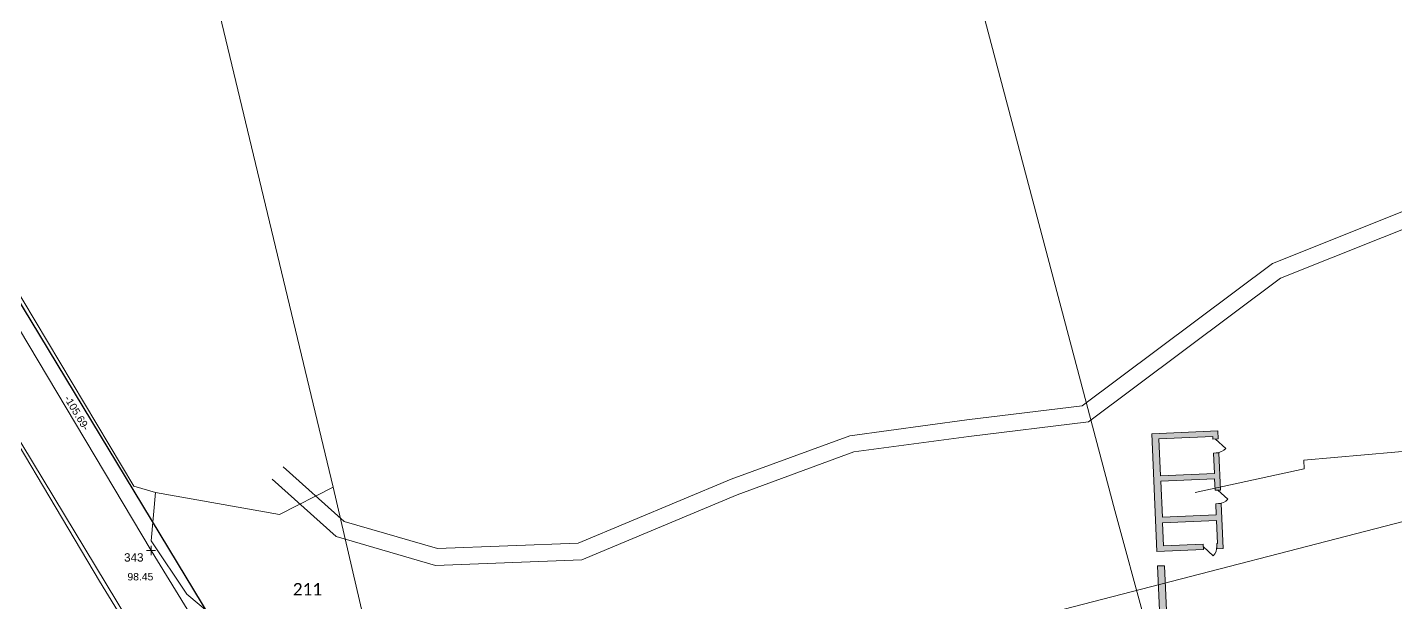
# Model space of a CAD drawing. Header units: metres. Extents: x 113120 to 240396, y 120329 to 242116.
# Drawn here: x 116940.5 to 117029.3, y 121073.6 to 121110.9 of the extents above; entities that cross this region are included whole.
import ezdxf
from ezdxf.enums import TextEntityAlignment as Align

# ---------------------------------------------------------------- set-up
doc = ezdxf.new("R2010")
doc.units = ezdxf.units.M
doc.header["$LTSCALE"] = 3
doc.header["$PDMODE"] = 2
doc.header["$PDSIZE"] = 0.3
doc.layers.get('0').update_dxf_attribs({"lineweight": 0})
for name, color, linetype, lineweight in [('Batiment', 4, 'Continuous', 0), ('Bpn_CaPa', 78, 'Continuous', 0), ('Bpt_CaNu', 7, 'Continuous', 0), ('Cotation Linéaire', 6, 'Continuous', 0), ('Coupe profil', 10, 'Continuous', 0), ("Cours d'eau", 140, 'Continuous', 0), ('Hachure batiment', 11, 'Continuous', 0), ('Limite de propriété', 5, 'Continuous', 30), ('Route', 1, 'Continuous', 0), ('TopoAlt', 30, 'Continuous', 0), ('TOPOJIS', 5, 'Continuous', 0), ('TopoMat', 5, 'Continuous', 0)]:
    doc.layers.add(name, color=color, linetype=linetype, lineweight=lineweight)
doc.styles.add('Legend', font='')
doc.styles.get("Standard").update_dxf_attribs({"font": 'arial.ttf'})
doc.styles.get('Legend').set_extended_font_data('Calibri')

# ---------------------------------------------------------------- blocks, each defined once
blk = doc.blocks.new('TCPOINT')
at = {"color": 0}
blk.add_point((0, 0), dxfattribs=at)
at = {"layer": 'TopoAlt'}
blk.add_attdef('ALT', text='', height=0.3, dxfattribs=at).set_placement((0.1, -0.1), align=Align.TOP_LEFT)
at = {"layer": 'TopoMat'}
blk.add_attdef('MAT', (0.1, 0.1), '', height=0.3, dxfattribs=at)

msp = doc.modelspace()

# ---------------------------------------------------------------- hatches: boundary and pattern name
at = {"layer": 'Hachure batiment'}
h = msp.add_hatch(color=256, dxfattribs=at)
h.dxf.hatch_style = 1
h.paths.add_polyline_path([(117017.797, 121084.746), (117013.501, 121084.56), (117013.832, 121076.927), (117016.859, 121077.058), (117016.844, 121077.408), (117014.266, 121077.296), (117014.201, 121078.795), (117017.698, 121078.946), (117017.763, 121077.448), (117017.713, 121077.446), (117017.728, 121077.096), (117018.128, 121077.113), (117018.001, 121080.041), (117017.651, 121080.025), (117017.683, 121079.296), (117014.186, 121079.144), (117014.084, 121081.492), (117017.581, 121081.644), (117017.613, 121080.895), (117017.963, 121080.91), (117017.858, 121083.327), (117017.508, 121083.312), (117017.566, 121081.994), (117014.069, 121081.842), (117013.965, 121084.23), (117017.462, 121084.381), (117017.469, 121084.211), (117017.819, 121084.227)])
h = msp.add_hatch(color=256, dxfattribs=at)
h.dxf.hatch_style = 1
h.paths.add_polyline_path([(117042.604, 121038.049), (117043.179, 121038.219), (117043.23, 121038.048), (117049.946, 121040.004), (117048.83, 121043.877), (117042.097, 121041.893), (117042.261, 121041.336), (117041.685, 121041.167), (117041, 121043.492), (117041.575, 121043.661), (117041.957, 121042.368), (117048.693, 121044.353), (117047.833, 121047.337), (117040.654, 121046.788), (117040.937, 121045.829), (117040.361, 121045.66), (117040.042, 121046.742), (117033.042, 121046.07), (117033.09, 121045.461), (117032.283, 121045.384), (117032.235, 121045.992), (117032.163, 121046.91), (117032.462, 121046.934), (117032.509, 121046.34), (117040.012, 121047.06), (117050.489, 121047.861), (117050.111, 121051.793), (117032.188, 121050.424), (117032.26, 121049.506), (117031.966, 121049.483), (117031.616, 121053.901), (117032.37, 121053.974), (117032.21, 121056.008), (117031.455, 121055.935), (117031.196, 121059.215), (117030.688, 121059.165), (117030.647, 121059.684), (117031.155, 121059.733), (117031.095, 121060.49), (117034.752, 121060.646), (117034.829, 121059.672), (117033.36, 121059.6), (117033.967, 121051.877), (117049.954, 121053.098), (117049.428, 121060.389), (117045.692, 121060.206), (117045.627, 121061.109), (117049.288, 121061.265), (117049.07, 121063.304), (117046.573, 121063.172), (117045.858, 121073.046), (117033.185, 121072.054), (117025.783, 121072.042), (117026.187, 121065.778), (117025.737, 121065.768), (117025.724, 121065.968), (117024.433, 121065.94), (117024.412, 121066.261), (117025.703, 121066.289), (117025.352, 121071.741), (117021.279, 121071.709), (117021.634, 121066.2), (117023.071, 121066.232), (117023.092, 121065.911), (117021.655, 121065.88), (117021.668, 121065.68), (117021.208, 121065.67), (117020.819, 121071.705), (117012.349, 121071.638), (117012.699, 121063.564), (117016.037, 121063.637), (117016.077, 121063.018), (117012.52, 121062.94), (117012.891, 121061.572), (117012.447, 121061.451), (117012.309, 121061.963), (117006.772, 121060.463), (117007.329, 121058.407), (117007.132, 121058.354), (117006.575, 121060.41), (117006.266, 121060.326), (117006.172, 121060.674), (117006.481, 121060.757), (117006.416, 121060.999), (117006.612, 121061.052), (117006.678, 121060.811), (117009.177, 121061.488), (117009.112, 121061.729), (117009.268, 121061.729), (117009.322, 121061.527), (117011.069, 121062), (117011.056, 121062.049), (117011.201, 121062.088), (117011.214, 121062.039), (117012.363, 121062.351), (117011.997, 121063.702), (117010.848, 121063.391), (117010.953, 121063.005), (117010.808, 121062.965), (117010.703, 121063.352), (117008.956, 121062.878), (117009.022, 121062.637), (117008.877, 121062.598), (117008.811, 121062.839), (117006.312, 121062.162), (117006.377, 121061.921), (117006.18, 121061.867), (117006.115, 121062.109), (117005.613, 121061.973), (117005.542, 121062.233), (117011.778, 121063.922), (117010.842, 121067.378), (117012.174, 121067.739), (117011.805, 121069.1), (117012.41, 121069.264), (117011.924, 121069.913), (117011.791, 121072.974), (117012.421, 121072.979), (117012.458, 121072.139), (117014.039, 121072.152), (117013.872, 121075.988), (117014.322, 121076.007), (117014.489, 121072.155), (117018.573, 121072.188), (117025.32, 121072.241), (117033.17, 121072.253), (117046.034, 121073.26), (117046.734, 121063.599), (117049.213, 121063.73), (117049.492, 121061.121), (117050.573, 121061.221), (117050.572, 121060.481), (117049.748, 121060.405), (117050.29, 121052.878), (117051.235, 121052.946), (117051.318, 121052.224), (117050.406, 121052.07), (117050.839, 121047.566), (117048.332, 121047.375), (117048.593, 121046.488), (117048.41, 121046.425), (117049.02, 121044.45), (117049.171, 121044.494), (117050.554, 121039.694), (117050.467, 121039.656), (117050.529, 121039.445), (117050.243, 121039.362), (117050.182, 121039.573), (117043.269, 121037.56), (117044.613, 121033.062), (117044.133, 121032.922)])

# ---------------------------------------------------------------- linework, layer by layer
at = {"layer": 'Batiment'}
for p, q in [((117013.501, 121084.56, -170.5), (117017.797, 121084.746, -170.5)), ((117013.832, 121076.927, -170.5), (117013.501, 121084.56, -170.5)), ((117013.965, 121084.23, -170.5), (117017.462, 121084.381, -170.5)), ((117014.069, 121081.842, -170.5), (117013.965, 121084.23, -170.5)), ((117017.469, 121084.211, -170.5), (117017.462, 121084.381, -170.5)), ((117017.469, 121084.211, -170.5), (117017.819, 121084.227, -170.5)), ((117017.819, 121084.227, -170.5), (117017.797, 121084.746, -170.5)), ((117017.508, 121083.312, -170.5), (117017.858, 121083.327, -170.5)), ((117017.566, 121081.994, -170.5), (117017.508, 121083.312, -170.5)), ((117017.963, 121080.91, -170.5), (117017.858, 121083.327, -170.5)), ((117014.069, 121081.842, -170.5), (117017.566, 121081.994, -170.5)), ((117014.084, 121081.492, -170.5), (117017.581, 121081.644, -170.5)), ((117014.186, 121079.144, -170.5), (117014.084, 121081.492, -170.5)), ((117017.613, 121080.895, -170.5), (117017.581, 121081.644, -170.5)), ((117017.613, 121080.895, -170.5), (117017.963, 121080.91, -170.5)), ((117017.651, 121080.025, -170.5), (117018.001, 121080.041, -170.5)), ((117017.683, 121079.296, -170.5), (117017.651, 121080.025, -170.5)), ((117018.128, 121077.113, -170.5), (117018.001, 121080.041, -170.5)), ((117014.186, 121079.144, -170.5), (117017.683, 121079.296, -170.5)), ((117014.201, 121078.795, -170.5), (117017.698, 121078.946, -170.5)), ((117014.266, 121077.296, -170.5), (117014.201, 121078.795, -170.5)), ((117017.763, 121077.448, -170.5), (117017.698, 121078.946, -170.5)), ((117013.832, 121076.927, -170.5), (117016.859, 121077.058, -170.5)), ((117014.266, 121077.296, -170.5), (117016.844, 121077.408, -170.5)), ((117016.859, 121077.058, -170.5), (117016.844, 121077.408, -170.5)), ((117017.713, 121077.446, -170.5), (117017.763, 121077.448, -170.5)), ((117017.728, 121077.096, -170.5), (117017.713, 121077.446, -170.5)), ((117017.728, 121077.096, -170.5), (117018.128, 121077.113, -170.5)), ((117013.872, 121075.988, -170.5), (117014.322, 121076.007, -170.5)), ((117013.872, 121075.988, -170.5), (117014.039, 121072.152, -17.52)), ((117014.322, 121076.007, -170.5), (117014.489, 121072.155, -16.886))]:
    msp.add_line(p, q, dxfattribs=at)
at = {"layer": 'Batiment', "flags": 128}
for points in [[(117017.644, 121084.219), (117018.308, 121083.611, -0.198912), (117017.683, 121083.32)], [(117017.788, 121080.902), (117018.429, 121080.314, -0.198912), (117017.826, 121080.033)], [(117016.851, 121077.233), (117017.492, 121076.645, 0.198912), (117017.72, 121077.271)]]:
    msp.add_lwpolyline(points, format="xyb", dxfattribs=at)
at = {"layer": 'Bpn_CaPa'}
for p, q in [((116986.044, 121174.231), (117011.103, 121079.59)), ((117011.103, 121079.59), (116986.044, 121174.231)), ((116960.386, 121081.093), (116942.014, 121157.529)), ((116942.014, 121157.529), (116960.386, 121081.093)), ((116947.44, 121081.158), (116919.938, 121127.214)), ((117023.361, 121082.859), (117081.984, 121087.888)), ((117081.984, 121087.888), (117023.361, 121082.859)), ((117023.392, 121082.277), (117016.314, 121080.747)), ((117023.392, 121082.277), (117023.361, 121082.859)), ((117023.361, 121082.859), (117023.392, 121082.277)), ((116948.849, 121080.742), (116947.44, 121081.158)), ((116956.897, 121079.324), (116948.849, 121080.742)), ((116948.849, 121080.742), (116948.849, 121080.742)), ((116960.386, 121081.093), (116956.897, 121079.324)), ((117011.103, 121079.59), (117013.063, 121072.366))]:
    msp.add_line(p, q, dxfattribs=at)
msp.add_lwpolyline([(116847.38, 121255.079), (116860.385, 121250.892), (116868.247, 121245.046), (116875.403, 121235.678), (116880.035, 121226.915), (116884.856, 121213.632), (116895.513, 121174.98), (116912.073, 121131.813), (116928.576, 121103.035), (116950.427, 121066.91), (116960.152, 121050.763), (116966.807, 121036.498), (116980.388, 120997.45), (116991.299, 120967.865), (117001.295, 120946.41)], dxfattribs=at)
msp.add_lwpolyline([(116966.952, 121054.868), (116960.487, 121066.121), (116950.879, 121074.159), (116948.574, 121077.614), (116948.849, 121080.742), (116956.897, 121079.324), (116960.386, 121081.093), (116964.364, 121063.975), (116966.952, 121054.868)], close=True, dxfattribs=at)
at = {"layer": 'Coupe profil', "color": 1, "flags": 128}
msp.add_lwpolyline([(117048.214, 121083.621), (116991.995, 121069.108)], dxfattribs=at)
at = {"layer": "Cours d'eau", "flags": 128}
for points in [[(116957.141, 121082.418), (116961.106, 121078.869), (116967.16, 121077.112), (116976.277, 121077.458), (116986.201, 121081.612), (116993.909, 121084.436), (117001.5, 121085.462), (117008.977, 121086.366), (117021.324, 121095.594), (117038.063, 121102.274), (117048.541, 121104.892), (117061.047, 121104.892), (117071.477, 121107.012), (117076.699, 121107.9), (117083.878, 121107.526), (117091.082, 121105.311), (117098.06, 121102.514), (117100.901, 121099.834)], [(116956.421, 121081.613), (116960.569, 121077.9), (116967.026, 121076.026), (116976.514, 121076.386), (116986.595, 121080.606), (116994.17, 121083.381), (117001.638, 121084.391), (117009.393, 121085.328), (117021.856, 121094.643), (117038.395, 121101.243), (117048.674, 121103.812), (117061.155, 121103.812), (117071.676, 121105.95), (117076.762, 121106.815), (117083.688, 121106.454), (117090.722, 121104.292), (117097.468, 121101.588), (117099.968, 121099.229)]]:
    msp.add_lwpolyline(points, dxfattribs=at)
at = {"layer": 'Limite de propriété'}
msp.add_line((116971.588, 121040.987, 100.838), (116916.852, 121131.403, 98.89), dxfattribs=at)
at = {"layer": 'Route', "flags": 128}
for points in [[(116879.106, 121243.626), (116891.845, 121197.449), (116896.422, 121181.612), (116901.706, 121165.773), (116905.139, 121155.677), (116909.124, 121144.806), (116913.718, 121134.402), (116940.037, 121091.322), (116948.561, 121076.992)], [(116875.423, 121242.312), (116888.092, 121196.389), (116892.698, 121180.453), (116898.01, 121164.528), (116901.461, 121154.378), (116905.505, 121143.346), (116910.255, 121132.589), (116936.697, 121089.308), (116945.209, 121074.998)], [(117000.259, 120969.643), (116998.09, 120968.351), (116995.759, 120968.686), (116994.273, 120969.917), (116990.654, 120976.438), (116986.59, 120984.88), (116982.947, 120994.417), (116977.156, 121014.509), (116973.315, 121028.24), (116969.468, 121038.928), (116964.985, 121049.438), (116958.913, 121060.151), (116948.561, 121076.992)], [(116999.132, 120951.054), (116987.189, 120974.644), (116983.005, 120983.336), (116979.245, 120993.179), (116973.404, 121013.444), (116969.597, 121027.053), (116965.837, 121037.501), (116961.484, 121047.706), (116955.554, 121058.168), (116945.209, 121074.998)]]:
    msp.add_lwpolyline(points, dxfattribs=at)

# ---------------------------------------------------------------- block references
at = {"layer": 'TOPOJIS'}
ref = msp.add_blockref('TCPOINT', (116948.561, 121076.992, 98.449), dxfattribs=at)
ref.add_attrib('MAT', '343', (116946.816, 121076.273, 98.449), dxfattribs={"layer": 'TopoMat', "height": 0.54})
ref.add_attrib('ALT', '98.45', dxfattribs={"layer": 'TopoAlt', "height": 0.48}).set_placement((116947.033, 121075.532, 98.449), align=Align.TOP_LEFT)

# ---------------------------------------------------------------- texts
at = {"layer": 'Bpt_CaNu', "insert": (116957.764, 121074.082), "char_height": 0.8, "attachment_point": 7, "style": 'Legend'}
msp.add_mtext('211', dxfattribs=at)
at = {"layer": 'Cotation Linéaire'}
msp.add_text('-105.69-', height=0.48, rotation=301.19022, dxfattribs=at).set_placement((116943.963, 121086.039), align=Align.TOP_CENTER)

doc.saveas('drawing.dxf')
